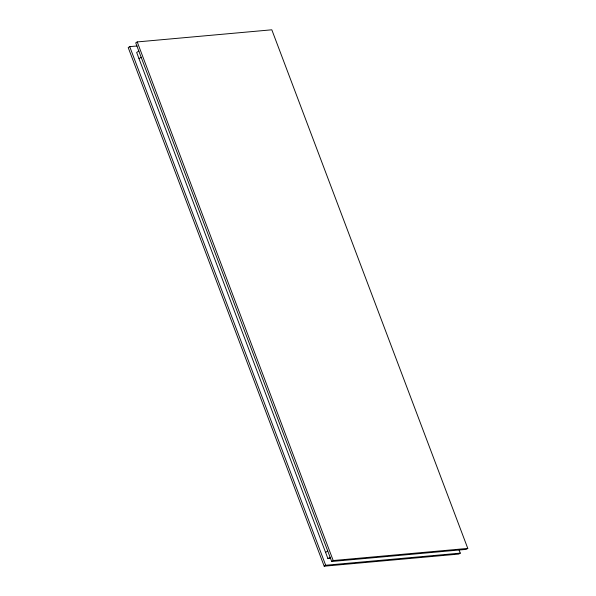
<?xml version="1.0" encoding="UTF-8"?>
<svg xmlns="http://www.w3.org/2000/svg" width="596" height="596" viewBox="0 0 596 596"><rect width="100%" height="100%" fill="white"/><g stroke="black" fill="none" stroke-linecap="round" stroke-linejoin="round"><path stroke-width="0.89" d="M137.095 45.974L129.719 46.637L128.214 47.583L324.187 566.2L458.771 554.071L460.276 553.133L458.957 549.646M137.229 41.929L135.724 42.867L331.696 561.492L466.281 549.363L467.785 548.417L271.813 29.8L137.229 41.929L333.201 560.545L467.785 548.417M138.913 51.032L136.655 52.448L327.927 558.623L330.691 558.37M139.01 58.669L141.259 57.261M325.572 552.395L327.822 550.987M327.927 558.623L330.177 557.208M324.187 566.2L325.684 565.261L460.276 553.133M331.696 561.492L333.201 560.545M129.719 46.637L325.684 565.261"/></g></svg>
